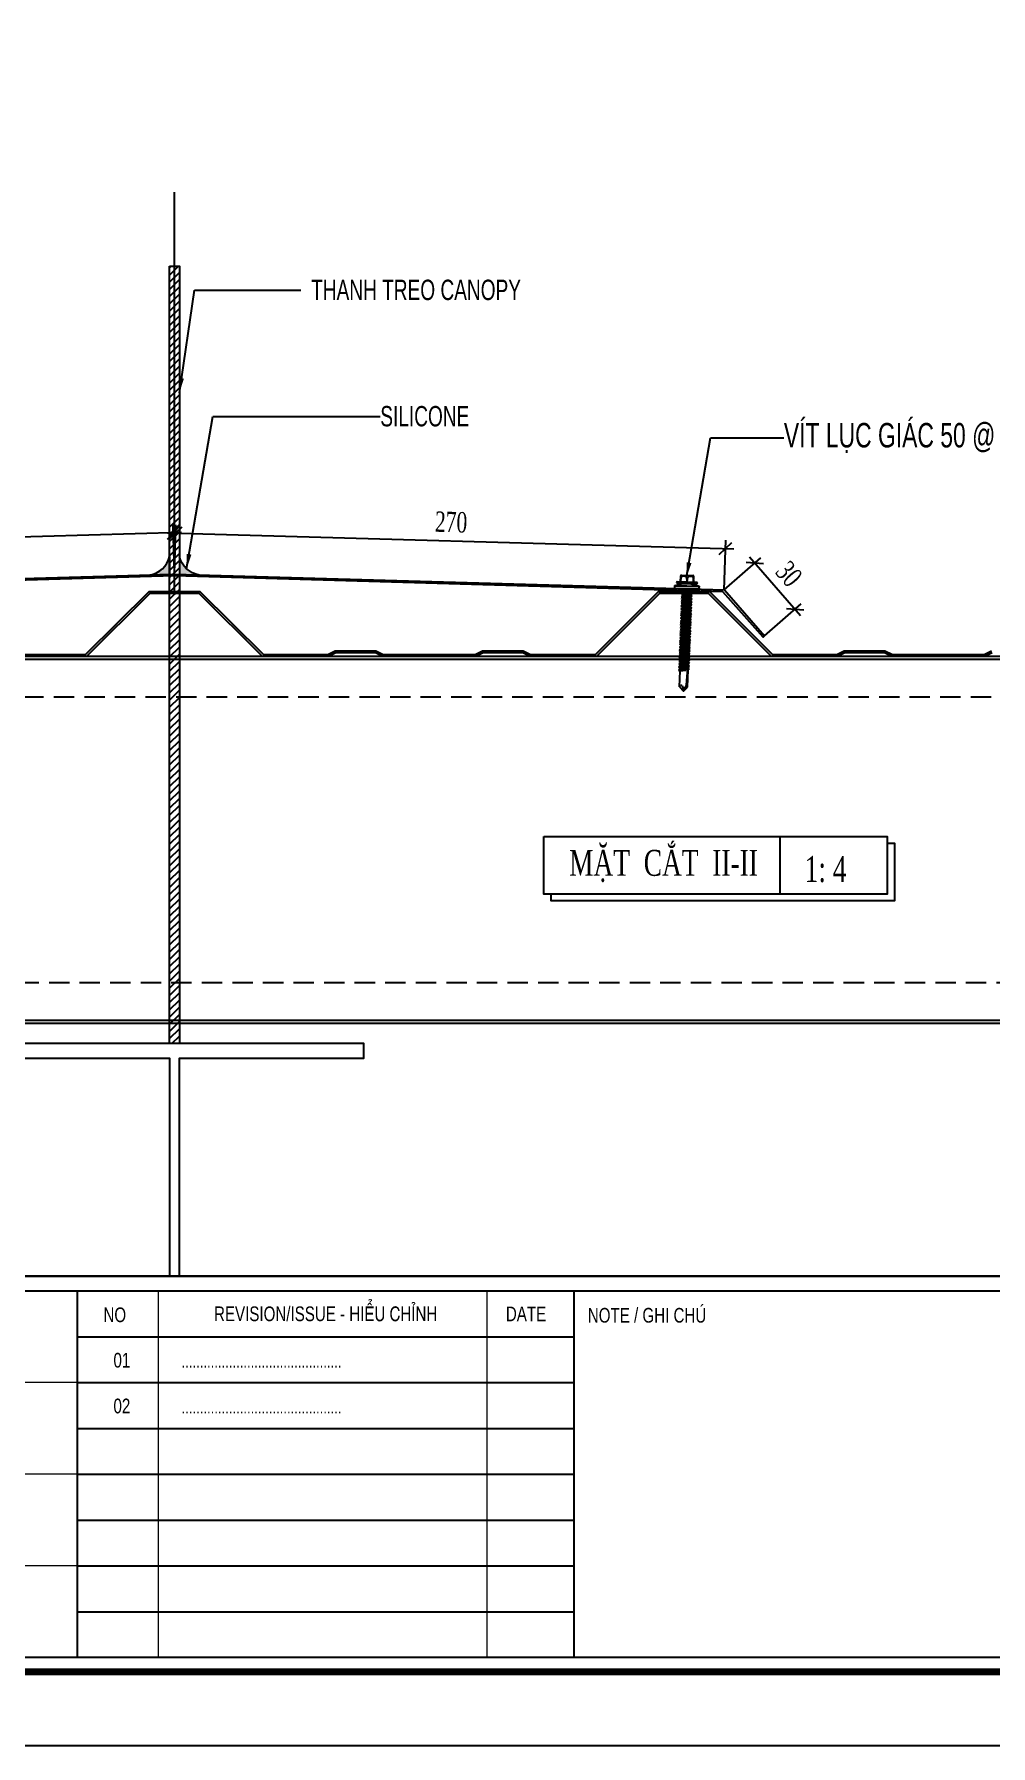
# Model space of a CAD drawing. Header units: inches. Extents: x 315041 to 662841, y -45540 to -35018.
# Drawn here: x 332860 to 332977.3, y -37638.9 to -37428.9 of the extents above; entities that cross this region are included whole.
import ezdxf
from ezdxf.enums import TextEntityAlignment as Align

# ---------------------------------------------------------------- set-up
doc = ezdxf.new("R2010")
doc.units = ezdxf.units.IN
doc.header["$MEASUREMENT"] = 0
doc.linetypes.add('HIDDEN', pattern=[0.375, 0.25, -0.125])
for name, color, linetype in [('2', 2, 'Continuous'), ('251', 251, 'Continuous'), ('3', 3, 'Continuous'), ('7', 7, 'Continuous'), ('BAO KHUNG', 31, 'Continuous'), ('flashing', 6, 'Continuous'), ('STRUCTURE', 1, 'Continuous')]:
    doc.layers.add(name, color=color, linetype=linetype)
doc.layers.add('Cover text', color=7, linetype='Continuous', true_color=0x52370f)
doc.layers.add('S-Hatch', color=8, linetype='Continuous', lineweight=9)
doc.styles.add('ST1', font='times.ttf', dxfattribs={"width": 0.7})
doc.styles.add('ST1H', font='vnshxh.shx', dxfattribs={"width": 0.7})
doc.styles.get("Standard").update_dxf_attribs({"font": 'VHARIALN.TTF'})
doc.styles.add('style2', font='VHAVANI.TTF')
doc.dimstyles.new('3', dxfattribs={"dimtxt": 3.5, "dimasz": 1.8, "dimexe": 1, "dimexo": 0, "dimgap": 1, "dimtad": 1, "dimdec": 0, "dimlfac": 3, "dimzin": 0, "dimdsep": 46, "dimtxsty": 'ST1H', "dimblk": 'OBLIQUE', "dimcen": 1, "dimdle": 1, "dimclrd": 8, "dimclre": 8, "dimclrt": 3, "dimadec": 0, "dimazin": 0, "dimtfac": 1, "dimtdec": 0, "dimtix": 1, "dimtofl": 0, "dimtmove": 1, "dimatfit": 3, "dimfxl": 0.18, "dimtolj": 1, "dimtzin": 0, "dimlwd": -1, "dimlwe": -1, "dimarcsym": 1})
doc.dimstyles.new('4', dxfattribs={"dimtxt": 2.5, "dimasz": 1.5, "dimexe": 1, "dimexo": 0, "dimgap": 1, "dimtad": 1, "dimdec": 0, "dimlfac": 4, "dimzin": 0, "dimdsep": 46, "dimtxsty": 'ST1', "dimblk": 'OBLIQUE', "dimcen": 1, "dimdle": 1, "dimclrd": 8, "dimclre": 8, "dimclrt": 3, "dimadec": 0, "dimazin": 0, "dimtfac": 1, "dimtdec": 0, "dimtix": 1, "dimtmove": 0, "dimatfit": 3, "dimfxl": 0.18, "dimtfill": 1, "dimtolj": 1, "dimtzin": 0, "dimlwd": -1, "dimlwe": -1, "dimarcsym": 1})

# ---------------------------------------------------------------- blocks, each defined once
blk = doc.blocks.new('A$C75D82031')
at = {"layer": '2', "color": 157, "linetype": 'Continuous'}
blk.add_lwpolyline([(0, 420), (594, 420), (594, 0), (0, 0)], close=True, dxfattribs=at)
at = {"layer": '251', "linetype": 'Continuous'}
for p, q in [((285.8, 50.19), (346.77, 50.19)), ((285.8, 44.56), (346.77, 44.56)), ((285.8, 38.94), (346.77, 38.94)), ((285.8, 33.31), (346.77, 33.31)), ((285.8, 27.69), (346.77, 27.69)), ((285.8, 22.06), (346.77, 22.06)), ((285.8, 16.44), (346.77, 16.44))]:
    blk.add_line(p, q, dxfattribs=at)
at = {"layer": '7', "color": 147, "linetype": 'Continuous'}
blk.add_lwpolyline([(12.33, 57.61), (581.67, 57.61), (581.67, 409.19), (12.33, 409.19)], close=True, dxfattribs=at)
at = {"layer": 'BAO KHUNG', "color": 7}
blk.add_line((346.77, 10.81), (346.77, 55.81), dxfattribs=at)
at = {"layer": 'BAO KHUNG', "color": 167, "linetype": 'Continuous', "const_width": 0.871}
blk.add_lwpolyline([(10.59, 9.07), (583.41, 9.07), (583.41, 410.93), (10.59, 410.93)], close=True, dxfattribs=at)
at = {"layer": 'BAO KHUNG', "color": 7}
for points in [[(144.95, 55.81), (285.8, 55.81), (285.8, 10.81), (144.95, 10.81)], [(211.89, 55.81), (474.14, 55.81), (474.14, 10.81), (211.89, 10.81)]]:
    blk.add_lwpolyline(points, close=True, dxfattribs=at)
at = {"layer": 'S-Hatch'}
for p, q in [((295.73, 55.81), (295.73, 10.81)), ((336.07, 55.81), (336.07, 10.81)), ((285.8, 44.56), (213.95, 44.56)), ((285.8, 33.31), (213.95, 33.31)), ((285.8, 22.06), (213.95, 22.06))]:
    blk.add_line(p, q, dxfattribs=at)
at = {"layer": 'BAO KHUNG', "color": 7, "linetype": 'Continuous', "width": 0.9}
for s, p in [('REVISION/ISSUE - HIÓU CHØNH', (316.27, 53)), ('NO', (290.4, 52.88)), ('DATE', (340.86, 52.99)), ('01', (291.27, 47.31)), ('02', (291.27, 41.69))]:
    blk.add_text(s, height=1.8, dxfattribs=at).set_placement(p, align=Align.MIDDLE_CENTER)
blk.add_text('NOTE / GHI CHÚ', height=1.8, dxfattribs=at).set_placement((348.44, 51.92))
at = {"layer": 'Cover text', "linetype": 'Continuous', "style": 'style2', "width": 0.8}
for p in [(298.6, 46.4), (298.6, 40.78)]:
    blk.add_text('............................................', height=1.5, dxfattribs=at).set_placement(p)
blk = doc.blocks.new('A$C26A6701F')
at = {"layer": 'STRUCTURE', "color": 1, "linetype": 'Continuous'}
for p, q in [((0, 17.21), (1.33, 17.54)), ((0, 17.08), (0, 17.21)), ((0, 17.21), (4, 17.21)), ((4, 17.08), (0, 17.08)), ((0.4, 17.84), (3.6, 17.84)), ((0.4, 17.57), (1.2, 17.57)), ((0.93, 17.84), (0.93, 18.77)), ((0.97, 17.84), (1.03, 18.61)), ((1.07, 18.91), (2.93, 18.91)), ((1.2, 17.57), (2.8, 17.57)), ((1.33, 17.54), (1.33, 17.57)), ((1.33, 17.54), (2.67, 17.54)), ((1.91, 18.61), (1.97, 17.84)), ((2.04, 17.84), (2.1, 18.61)), ((2.67, 17.54), (2.67, 17.57)), ((2.67, 17.54), (4, 17.21)), ((2.8, 17.57), (3.6, 17.57)), ((2.97, 18.61), (3.04, 17.84)), ((3.07, 17.84), (3.07, 18.77)), ((4, 17.21), (4, 17.08)), ((3.94, 16.71), (0.06, 16.71)), ((1.12, 14.3), (2.9, 14.57)), ((1.39, 14.5), (1.12, 14.3)), ((1.12, 14.3), (1.38, 14.19)), ((1.12, 13.82), (2.9, 14.1)), ((1.39, 14.03), (1.12, 13.82)), ((1.13, 15.25), (2.9, 15.52)), ((1.39, 15.45), (1.13, 15.25)), ((1.13, 15.25), (1.39, 15.14)), ((1.13, 14.77), (2.9, 15.05)), ((1.39, 14.98), (1.13, 14.77)), ((1.13, 14.77), (1.39, 14.66)), ((1.19, 16.71), (1.14, 16.67)), ((1.14, 16.67), (1.4, 16.71)), ((1.14, 16.67), (1.4, 16.56)), ((1.14, 16.2), (2.91, 16.47)), ((1.4, 16.4), (1.14, 16.2)), ((1.14, 16.2), (1.39, 16.09)), ((1.14, 15.72), (2.91, 16)), ((1.4, 15.93), (1.14, 15.72)), ((1.14, 15.72), (1.39, 15.61)), ((1.38, 14.19), (2.72, 14.38)), ((1.38, 14.03), (1.38, 14.19)), ((1.39, 16.09), (2.73, 16.28)), ((1.39, 15.93), (1.39, 16.09)), ((1.39, 15.61), (2.73, 15.81)), ((2.7, 15.64), (1.39, 15.45)), ((1.39, 15.45), (1.39, 15.61)), ((1.39, 15.14), (2.73, 15.33)), ((2.7, 15.16), (1.39, 14.98)), ((1.39, 14.98), (1.39, 15.14)), ((1.39, 14.66), (2.73, 14.86)), ((2.7, 14.69), (1.39, 14.5)), ((1.39, 14.5), (1.39, 14.67)), ((2.7, 14.21), (1.39, 14.03)), ((1.4, 16.56), (2.42, 16.71)), ((2.71, 16.59), (1.4, 16.4)), ((1.4, 16.4), (1.4, 16.56)), ((2.71, 16.11), (1.4, 15.93)), ((2.7, 15.64), (2.7, 15.8)), ((2.7, 15.64), (2.9, 15.52)), ((2.7, 15.16), (2.7, 15.33)), ((2.7, 15.16), (2.9, 15.05)), ((2.7, 14.69), (2.7, 14.85)), ((2.7, 14.69), (2.9, 14.57)), ((2.7, 14.21), (2.7, 14.38)), ((2.7, 14.21), (2.9, 14.1)), ((2.71, 16.59), (2.71, 16.71)), ((2.71, 16.59), (2.91, 16.47)), ((2.71, 16.11), (2.71, 16.28)), ((2.71, 16.11), (2.91, 16)), ((2.72, 14.38), (2.9, 14.57)), ((2.72, 13.91), (2.9, 14.1)), ((2.73, 16.28), (2.91, 16.47)), ((2.73, 15.81), (2.91, 16)), ((2.73, 15.33), (2.9, 15.52)), ((2.73, 14.86), (2.9, 15.05)), ((1.09, 10.98), (2.86, 11.25)), ((1.1, 11.93), (2.88, 12.2)), ((1.36, 12.13), (1.1, 11.93)), ((1.1, 11.93), (1.36, 11.82)), ((1.1, 11.45), (2.87, 11.73)), ((1.36, 11.66), (1.1, 11.45)), ((1.1, 11.45), (1.36, 11.34)), ((1.11, 12.88), (2.89, 13.15)), ((1.38, 13.08), (1.11, 12.88)), ((1.11, 12.88), (1.37, 12.77)), ((1.11, 12.4), (2.88, 12.68)), ((1.37, 12.61), (1.11, 12.4)), ((1.11, 12.4), (1.37, 12.29)), ((1.12, 13.82), (1.38, 13.72)), ((1.12, 13.35), (2.89, 13.63)), ((1.38, 13.56), (1.12, 13.35)), ((1.12, 13.35), (1.38, 13.24)), ((2.66, 11.37), (1.35, 11.18)), ((1.35, 11.18), (1.36, 11.34)), ((2.68, 12.32), (1.36, 12.13)), ((1.36, 11.82), (2.7, 12.01)), ((2.67, 11.84), (1.36, 11.66)), ((1.36, 11.66), (1.36, 11.82)), ((1.36, 11.34), (2.7, 11.54)), ((1.37, 12.77), (2.71, 12.96)), ((2.68, 12.79), (1.37, 12.61)), ((1.37, 12.61), (1.37, 12.77)), ((1.37, 12.29), (2.71, 12.49)), ((1.37, 12.13), (1.37, 12.29)), ((1.38, 13.72), (2.72, 13.91)), ((2.69, 13.74), (1.38, 13.56)), ((1.38, 13.56), (1.38, 13.72)), ((1.38, 13.24), (2.72, 13.44)), ((2.69, 13.27), (1.38, 13.08)), ((1.38, 13.24), (1.38, 13.08)), ((2.66, 11.37), (2.67, 11.53)), ((2.66, 11.37), (2.86, 11.25)), ((2.67, 11.84), (2.67, 12.01)), ((2.67, 11.84), (2.87, 11.73)), ((2.68, 12.79), (2.68, 12.96)), ((2.68, 12.79), (2.88, 12.68)), ((2.68, 12.32), (2.68, 12.48)), ((2.68, 12.32), (2.88, 12.2)), ((2.69, 13.74), (2.69, 13.91)), ((2.69, 13.74), (2.89, 13.63)), ((2.69, 13.43), (2.69, 13.27)), ((2.69, 13.27), (2.89, 13.15)), ((2.69, 11.06), (2.86, 11.25)), ((2.7, 12.01), (2.88, 12.2)), ((2.7, 11.54), (2.87, 11.73)), ((2.71, 12.96), (2.89, 13.15)), ((2.71, 12.49), (2.88, 12.68)), ((2.72, 13.44), (2.89, 13.63)), ((1.06, 8.13), (2.84, 8.41)), ((1.07, 8.6), (2.84, 8.88)), ((1.33, 8.81), (1.07, 8.6)), ((1.07, 8.6), (1.33, 8.5)), ((1.08, 9.55), (2.86, 9.83)), ((1.34, 9.76), (1.08, 9.55)), ((1.08, 9.55), (1.34, 9.45)), ((1.08, 9.08), (2.85, 9.36)), ((1.34, 9.29), (1.08, 9.08)), ((1.08, 9.08), (1.34, 8.97)), ((1.35, 11.18), (1.09, 10.98)), ((1.09, 10.98), (1.35, 10.87)), ((1.09, 10.5), (2.86, 10.78)), ((1.35, 10.71), (1.09, 10.5)), ((1.09, 10.5), (1.35, 10.39)), ((1.09, 10.03), (2.86, 10.3)), ((1.35, 10.23), (1.09, 10.03)), ((1.09, 10.03), (1.34, 9.92)), ((2.64, 9), (1.33, 8.81)), ((1.33, 8.81), (1.34, 8.97)), ((1.33, 8.5), (2.67, 8.69)), ((2.64, 8.52), (1.33, 8.34)), ((1.33, 8.34), (1.33, 8.5)), ((1.34, 9.92), (2.68, 10.11)), ((2.65, 9.95), (1.34, 9.76)), ((1.34, 9.92), (1.34, 9.76)), ((1.34, 9.45), (2.68, 9.64)), ((2.65, 9.47), (1.34, 9.29)), ((1.34, 9.29), (1.34, 9.45)), ((1.34, 8.97), (2.67, 9.17)), ((1.35, 10.87), (2.69, 11.06)), ((2.66, 10.89), (1.35, 10.71)), ((1.35, 10.71), (1.35, 10.87)), ((1.35, 10.39), (2.69, 10.59)), ((2.66, 10.42), (1.35, 10.23)), ((1.35, 10.23), (1.35, 10.39)), ((2.64, 9), (2.64, 9.16)), ((2.64, 9), (2.84, 8.88)), ((2.64, 8.52), (2.64, 8.69)), ((2.64, 8.52), (2.84, 8.41)), ((2.65, 10.1), (2.65, 9.95)), ((2.65, 9.95), (2.86, 9.83)), ((2.65, 9.47), (2.65, 9.64)), ((2.65, 9.47), (2.85, 9.36)), ((2.66, 10.89), (2.67, 11.06)), ((2.66, 10.89), (2.86, 10.78)), ((2.66, 10.42), (2.66, 10.58)), ((2.66, 10.42), (2.86, 10.3)), ((2.66, 8.22), (2.84, 8.41)), ((2.67, 9.17), (2.85, 9.36)), ((2.67, 8.69), (2.84, 8.88)), ((2.68, 10.11), (2.86, 10.3)), ((2.68, 9.64), (2.86, 9.83)), ((2.69, 10.59), (2.86, 10.78)), ((1.04, 5.76), (2.81, 6.03)), ((1.3, 5.96), (1.04, 5.76)), ((1.04, 5.76), (1.3, 5.65)), ((1.05, 6.71), (2.83, 6.98)), ((1.31, 6.91), (1.05, 6.71)), ((1.05, 6.71), (1.31, 6.6)), ((1.05, 6.23), (2.82, 6.51)), ((1.31, 6.44), (1.05, 6.23)), ((1.05, 6.23), (1.31, 6.12)), ((1.33, 8.34), (1.06, 8.13)), ((1.06, 8.13), (1.32, 8.02)), ((1.06, 7.65), (2.83, 7.93)), ((1.32, 7.86), (1.06, 7.65)), ((1.06, 7.65), (1.32, 7.55)), ((1.06, 7.18), (2.83, 7.46)), ((1.32, 7.39), (1.06, 7.18)), ((1.06, 7.18), (1.32, 7.07)), ((2.61, 6.15), (1.3, 5.96)), ((1.3, 5.96), (1.31, 6.12)), ((1.3, 5.65), (2.64, 5.84)), ((2.61, 5.67), (1.3, 5.49)), ((1.3, 5.49), (1.3, 5.65)), ((2.63, 7.1), (1.31, 6.91)), ((1.31, 6.6), (2.65, 6.79)), ((2.62, 6.62), (1.31, 6.44)), ((1.31, 6.44), (1.31, 6.6)), ((1.31, 6.12), (2.64, 6.32)), ((1.32, 8.02), (2.66, 8.22)), ((2.63, 8.05), (1.32, 7.86)), ((1.32, 7.86), (1.32, 8.02)), ((1.32, 7.55), (2.66, 7.74)), ((2.63, 7.57), (1.32, 7.39)), ((1.32, 7.39), (1.32, 7.55)), ((1.32, 7.07), (2.66, 7.27)), ((1.32, 6.91), (1.32, 7.07)), ((2.61, 6.15), (2.62, 6.31)), ((2.61, 6.15), (2.81, 6.03)), ((2.61, 5.67), (2.61, 5.84)), ((2.61, 5.67), (2.81, 5.56)), ((2.62, 6.62), (2.62, 6.79)), ((2.62, 6.62), (2.82, 6.51)), ((2.63, 8.05), (2.63, 8.21)), ((2.63, 8.05), (2.83, 7.93)), ((2.63, 7.57), (2.63, 7.74)), ((2.63, 7.57), (2.83, 7.46)), ((2.63, 7.1), (2.63, 7.26)), ((2.63, 7.1), (2.83, 6.98)), ((2.64, 6.32), (2.82, 6.51)), ((2.64, 5.84), (2.81, 6.03)), ((2.65, 6.79), (2.83, 6.98)), ((2.66, 7.74), (2.83, 7.93)), ((2.66, 7.27), (2.83, 7.46)), ((1.02, 3.86), (2.8, 4.14)), ((1.28, 4.07), (1.02, 3.86)), ((1.02, 3.86), (1.28, 3.75)), ((1.28, 3.59), (1.02, 3.38)), ((1.02, 3.38), (2.31, 3.59)), ((1.02, 3.38), (1.28, 3.28)), ((1.03, 4.81), (2.81, 5.09)), ((1.29, 5.02), (1.03, 4.81)), ((1.03, 4.81), (1.29, 4.7)), ((1.03, 4.33), (2.8, 4.61)), ((1.29, 4.54), (1.03, 4.33)), ((1.03, 4.33), (1.28, 4.23)), ((1.04, 5.28), (2.81, 5.56)), ((1.3, 5.49), (1.04, 5.28)), ((1.04, 5.28), (1.29, 5.17)), ((1.27, 0.62), (1.28, 3.28)), ((1.28, 4.23), (2.62, 4.42)), ((2.62, 4.25), (1.28, 4.07)), ((1.28, 4.07), (1.28, 4.23)), ((1.28, 3.75), (2.62, 3.95)), ((1.28, 3.59), (1.28, 3.75)), ((2.35, 3.74), (1.28, 3.59)), ((1.28, 3.28), (2.21, 3.41)), ((1.29, 5.17), (2.63, 5.37)), ((2.6, 5.2), (1.29, 5.02)), ((1.29, 5.01), (1.29, 5.17)), ((1.29, 4.7), (2.63, 4.9)), ((2.6, 4.72), (1.29, 4.54)), ((1.29, 4.54), (1.29, 4.7)), ((2.38, 0.96), (2.56, 3.71)), ((2.62, 3.78), (2.52, 3.77)), ((2.52, 3.46), (2.61, 3.47)), ((2.54, 3.62), (2.79, 3.66)), ((2.6, 5.2), (2.61, 5.36)), ((2.6, 5.2), (2.81, 5.09)), ((2.6, 4.72), (2.6, 4.89)), ((2.6, 4.72), (2.8, 4.61)), ((2.6, 0.61), (2.61, 3.47)), ((2.61, 3.47), (2.79, 3.66)), ((2.62, 4.42), (2.8, 4.61)), ((2.62, 4.25), (2.62, 4.41)), ((2.8, 4.14), (2.62, 4.25)), ((2.62, 3.95), (2.8, 4.14)), ((2.62, 3.78), (2.62, 3.95)), ((2.79, 3.66), (2.62, 3.78)), ((2.63, 5.37), (2.81, 5.56)), ((2.63, 4.9), (2.81, 5.09)), ((1.27, 0.62), (1.41, 0.81)), ((1.27, 0.62), (1.88, 0.02)), ((1.67, 0.81), (1.98, 0.02)), ((1.96, 0.08), (2.26, 0.64)), ((1.98, 0.02), (2.6, 0.61))]:
    blk.add_line(p, q, dxfattribs=at)
for centre, major_axis, ratio, start_param, end_param in [((-1.11, 16.72), (-0.822, 0.822), 1, 3.915086, 4.236522), ((0.42, 17.71), (0.0956, 0.0956), 1, 0.954633, 3.757756), ((1.07, 18.77), (-0.0943, 0.0943), 1, -0.785398, 0.785398), ((1.47, 18.04), (0.508, 0.508), 1, 0.131933, 1.438864), ((2.54, 18.04), (0.508, 0.508), 1, 0.131933, 1.438864), ((2.93, 18.77), (-0.0943, 0.0943), 1, 3.926991, 5.497787), ((3.55, 17.71), (-0.1, 0.1), 1, 2.701137, 5.152845), ((5.1, 16.72), (-1.15, 0.17), 0.90746, -0.177273, 0.177273), ((1.82, 3.74), (0.363, 0.363), 1, 4.808661, 5.407478), ((2.44, 3.68), (0.0836, 0.0836), 1, 5.766736, 8.502032), ((1.54, 0.72), (0.111, 0.111), 1, 6.085329, 8.011019), ((1.93, 0.09), (0.0625, 0.0625), 1, 3.247504, 4.535451), ((1.79, 0.99), (0.416, 0.416), 1, 4.859665, 5.449971)]:
    blk.add_ellipse(centre, major_axis=major_axis, ratio=ratio, start_param=start_param, end_param=end_param, dxfattribs=at)
blk = doc.blocks.new('_Oblique')
at = {"color": 0, "linetype": 'ByBlock', "lineweight": -2}
blk.add_line((-0.5, -0.5), (0.5, 0.5), dxfattribs=at)
blk = doc.blocks.new('*D580')
at = {"color": 8, "linetype": 'Continuous', "transparency": 16777216}
for p, q in [((332877.17, -37495.19), (332877, -37489.1)), ((332878.03, -37490.07), (332808.56, -37492.02)), ((332809.71, -37497.09), (332809.53, -37491))]:
    blk.add_line(p, q, dxfattribs=at)
at = {"layer": 'Defpoints', "color": 0, "transparency": 16777216}
for p in [(332809.56, -37492), (332877.17, -37495.19), (332809.71, -37497.09)]:
    blk.add_point(p, dxfattribs=at)
at = {"color": 8, "transparency": 16777216, "xscale": 1.5, "yscale": 1.5, "zscale": 1.5}
for p, rotation in [((332809.56, -37492), 181.6139405482526), ((332877.03, -37490.1), 1.613940548252577)]:
    blk.add_blockref('_Oblique', p, dxfattribs=dict(at, rotation=rotation))
at = {"color": 3, "transparency": 16777216, "insert": (332843.23, -37488.77), "char_height": 2.5, "attachment_point": 5, "rotation": 1.6139, "style": 'ST1', "bg_fill": 3, "box_fill_scale": 1.25, "bg_fill_color": 256, "bg_fill_true_color": 13158600, "bg_fill_transparency": 11351452}
blk.add_mtext('\\A1;270', dxfattribs=at)
blk = doc.blocks.new('*D577')
at = {"color": 8, "linetype": 'Continuous', "transparency": 16777216}
for p, q in [((332944.63, -37497.09), (332949.13, -37493.16)), ((332947.72, -37493.06), (332953.99, -37500.23)), ((332949.58, -37502.75), (332954.08, -37498.81))]:
    blk.add_line(p, q, dxfattribs=at)
at = {"layer": 'Defpoints', "color": 0, "transparency": 16777216}
for p in [(332944.63, -37497.09), (332953.33, -37499.47), (332949.58, -37502.75)]:
    blk.add_point(p, dxfattribs=at)
at = {"color": 8, "transparency": 16777216, "xscale": 1.5, "yscale": 1.5, "zscale": 1.5}
for p, rotation in [((332948.38, -37493.82), 131.1719490839702), ((332953.33, -37499.47), 311.1719490839702)]:
    blk.add_blockref('_Oblique', p, dxfattribs=dict(at, rotation=rotation))
at = {"color": 3, "transparency": 16777216, "insert": (332952.56, -37495.15), "char_height": 2.5, "attachment_point": 5, "rotation": 311.1719, "style": 'ST1', "bg_fill": 3, "box_fill_scale": 1.25, "bg_fill_color": 256, "bg_fill_true_color": 13158600, "bg_fill_transparency": 14884736}
blk.add_mtext('\\A1;30', dxfattribs=at)
blk = doc.blocks.new('*D578')
at = {"color": 8, "linetype": 'Continuous', "transparency": 16777216}
for p, q in [((332877.17, -37495.19), (332877.34, -37489.12)), ((332876.31, -37490.09), (332945.78, -37492.05)), ((332944.63, -37497.09), (332944.81, -37491.02))]:
    blk.add_line(p, q, dxfattribs=at)
at = {"layer": 'Defpoints', "color": 0, "transparency": 16777216}
for p in [(332944.78, -37492.02), (332877.17, -37495.19), (332944.63, -37497.09)]:
    blk.add_point(p, dxfattribs=at)
at = {"color": 8, "transparency": 16777216, "xscale": 1.5, "yscale": 1.5, "zscale": 1.5}
for p, rotation in [((332877.31, -37490.12), 178.3860594517474), ((332944.78, -37492.02), 358.3860594517474)]:
    blk.add_blockref('_Oblique', p, dxfattribs=dict(at, rotation=rotation))
at = {"color": 3, "transparency": 16777216, "insert": (332911.11, -37488.79), "char_height": 2.5, "attachment_point": 5, "rotation": 358.3861, "style": 'ST1', "bg_fill": 3, "box_fill_scale": 1.25, "bg_fill_color": 256, "bg_fill_true_color": 13158600, "bg_fill_transparency": 15287452}
blk.add_mtext('\\A1;270', dxfattribs=at)

msp = doc.modelspace()

# ---------------------------------------------------------------- hatches: boundary and pattern name
at = {"layer": '2'}
h = msp.add_hatch(dxfattribs=at)
h.set_pattern_fill('ANSI31', color=256, scale=5, style=0)
h.set_pattern_definition([(45, (6677.70007, 466.4137), (-0.4419417382, 0.4419417382), [])])
h.paths.add_polyline_path([(332876.5695, -37457.3832), (332877.7695, -37457.3832), (332877.7695, -37552.7681), (332876.5695, -37552.7681)])

# ---------------------------------------------------------------- linework, layer by layer
msp.add_line((332951.4473, -37527.346), (332951.4473, -37534.42))
at = {"color": 8}
msp.add_lwpolyline([(332591.7734, -37405.5242), (333161.1113, -37405.5242), (333161.1113, -37581.3141), (332591.7734, -37581.3141)], close=True, dxfattribs=at)
at = {"color": 3, "ltscale": 15}
for points in [[(332977.4893, -37504.8188), (332976.5833, -37505.2681), (332965.1906, -37505.2681), (332964.2847, -37504.8188), (332959.4097, -37504.8188), (332958.5037, -37505.2681), (332950.4404, -37505.2681), (332942.71, -37497.5303), (332936.6673, -37497.5303), (332928.9369, -37505.2681), (332920.8095, -37505.2681), (332919.9035, -37504.8188), (332915.0286, -37504.8188), (332914.1226, -37505.2681), (332902.7299, -37505.2681), (332901.824, -37504.8188), (332896.949, -37504.8188), (332896.043, -37505.2681), (332887.9802, -37505.2681), (332880.1914, -37497.5303), (332874.1475, -37497.5303), (332866.3587, -37505.2681), (332858.2318, -37505.2681)], [(332858.2904, -37505.0181), (332866.2556, -37505.0181), (332874.0445, -37497.2803), (332880.2945, -37497.2803), (332888.0833, -37505.0181), (332895.9844, -37505.0181), (332896.8904, -37504.5688), (332901.8825, -37504.5688), (332902.7885, -37505.0181), (332914.064, -37505.0181), (332914.97, -37504.5688), (332919.9621, -37504.5688), (332920.8681, -37505.0181), (332928.8333, -37505.0181), (332936.5636, -37497.2803), (332942.8136, -37497.2803), (332950.544, -37505.0181), (332958.4451, -37505.0181), (332959.3511, -37504.5688), (332964.3433, -37504.5688), (332965.2492, -37505.0181), (332976.5247, -37505.0181), (332977.4307, -37504.5688)]]:
    msp.add_lwpolyline(points, dxfattribs=at)
at = {"color": 94}
msp.add_lwpolyline([(332591.7734, -37550.2681), (333161.1113, -37550.2681), (333161.1113, -37505.2681), (332591.7734, -37505.2681)], close=True, dxfattribs=at)
for points in [[(333161.1113, -37505.6431), (332591.7734, -37505.6431)], [(332591.7734, -37549.8931), (333161.1113, -37549.8931)]]:
    msp.add_lwpolyline(points, dxfattribs=at)
at = {"color": 94, "linetype": 'HIDDEN', "ltscale": 10}
for points in [[(333161.1113, -37510.2681), (332591.7734, -37510.2681)], [(332591.7734, -37545.2681), (333161.1113, -37545.2681)]]:
    msp.add_lwpolyline(points, dxfattribs=at)
msp.add_lwpolyline([(332922.4971, -37527.346), (332964.6162, -37527.346), (332964.6162, -37534.42), (332922.4971, -37534.42)], close=True)
at = {"layer": '2'}
msp.add_lwpolyline([(332876.5695, -37457.3832), (332877.7695, -37457.3832), (332877.7695, -37552.7681), (332876.5695, -37552.7681)], close=True, dxfattribs=at)
msp.add_lwpolyline([(332877.7695, -37581.3141), (332877.7695, -37554.5681), (332900.4195, -37554.5681), (332900.4195, -37552.7681), (332853.9195, -37552.7681), (332853.9195, -37554.5681), (332876.5695, -37554.5681), (332876.5695, -37581.3141)], dxfattribs=at)

# ---------------------------------------------------------------- block references
at = {"color": 1}
msp.add_blockref('A$C75D82031', (332579.4423, -37638.9242), dxfattribs=at)
at = {"color": 9, "linetype": 'Continuous', "extrusion": (-1.52348e-10, -5.24717e-09, 1), "xscale": 0.7499999999985356, "yscale": 0.75, "zscale": 0.75, "rotation": 358.3369215983088}
msp.add_blockref('A$C26A6701F', (332938.1701, -37509.447, 0.0001), dxfattribs=at)

# ---------------------------------------------------------------- leaders
at = {"color": 9}
msp.add_leader([(332877.7695, -37472.9196), (332879.6104, -37460.3069), (332893.938, -37460.3069)], dimstyle='3', override={"dimgap": 1, "dimtad": 0}, dxfattribs=at)

# ---------------------------------------------------------------- next in the draw order: texts
at = {"color": 3, "linetype": 'Continuous', "insert": (332954.4921, -37531.3831), "char_height": 3.18182, "attachment_point": 4, "style": 'ST1', "bg_fill": 3, "box_fill_scale": 1.25, "bg_fill_color": 256, "bg_fill_true_color": 13158600, "bg_fill_transparency": 3139400}
msp.add_mtext('\\A1;1: 4', dxfattribs=at)
at = {"layer": '3', "attachment_point": 4, "style": 'ST1H', "bg_fill": 2}
for s, insert, char_height in [('\\A1;THANH TREO CANOPY ', (332893.938, -37460.3069), 2.5), ('\\A1;silicone', (332902.4191, -37475.8081), 2.5), ('\\A1;VÝT LôC GI¸C 50 @ 250 MM', (332951.9381, -37478.4546, 0), 3)]:
    msp.add_mtext(s, dxfattribs=dict(at, insert=insert, char_height=char_height))

# ---------------------------------------------------------------- next in the draw order: dimensions: what is measured, and where the dimension line sits
at = {"color": 8}
dim = msp.add_aligned_dim(p1=(332877.1695, -37495.192), p2=(332809.7051, -37497.0929), distance=-5.0988, dimstyle='4', dxfattribs=at)
dim.commit()
dim.dimension.update_dxf_attribs({"geometry": '*D580', "text_midpoint": (332843.2296, -37488.7713)})

# ---------------------------------------------------------------- next in the draw order: linework, layer by layer
msp.add_lwpolyline([(332964.6162, -37528.1916), (332965.5144, -37528.1916), (332965.5144, -37535.2656), (332923.3952, -37535.2656), (332923.3952, -37534.42)])
at = {"layer": 'flashing'}
msp.add_lwpolyline([(332877.1695, -37495.3908), (332809.8935, -37497.3253), (332804.9594, -37502.904), (332804.7583, -37502.7491), (332809.7051, -37497.0929), (332877.1695, -37495.192), (332944.6339, -37497.0929), (332949.5807, -37502.7491), (332949.3795, -37502.904), (332944.4454, -37497.3253)], close=True, dxfattribs=at)

# ---------------------------------------------------------------- next in the draw order: texts
at = {"color": 3, "linetype": 'Continuous', "insert": (332925.586, -37530.9961), "char_height": 3.181818, "attachment_point": 4, "style": 'ST1', "bg_fill": 3, "box_fill_scale": 1.25, "bg_fill_color": 256, "bg_fill_true_color": 13158600, "bg_fill_transparency": 3139304}
msp.add_mtext('\\A1;MẶT  CẮT  II-II', dxfattribs=at)

# ---------------------------------------------------------------- next in the draw order: dimensions: what is measured, and where the dimension line sits
at = {"color": 8}
dim = msp.add_aligned_dim(p1=(332944.6339, -37497.0929), p2=(332949.5807, -37502.7491), distance=4.9774, dimstyle='4', dxfattribs=at)
dim.commit()
dim.dimension.update_dxf_attribs({"geometry": '*D577', "text_midpoint": (332952.5639, -37495.1488)})

# ---------------------------------------------------------------- next in the draw order: dimensions: what is measured, and where the dimension line sits
dim = msp.add_aligned_dim(p1=(332877.1695, -37495.192), p2=(332944.6339, -37497.0929), distance=5.0779, dimstyle='4', dxfattribs=at)
dim.commit()
dim.dimension.update_dxf_attribs({"geometry": '*D578', "text_midpoint": (332911.1088, -37488.7922)})

# ---------------------------------------------------------------- next in the draw order: hatches: boundary and pattern name
at = {"true_color": 0x2cc9bc}
h = msp.add_hatch(color=132, dxfattribs=at)
edge = h.paths.add_edge_path()
edge.add_line((332876.5695, -37493.0071), (332876.5695, -37495.2089))
edge.add_line((332876.5695, -37495.2089), (332874.1356, -37495.2775))
edge.add_arc((332873.5941, -37492.2572), 3.0684, 280.164491, 345.85426)
edge = h.paths.add_edge_path()
edge.add_line((332877.7695, -37493.0071), (332877.7695, -37495.2089))
edge.add_line((332877.7695, -37495.2089), (332880.2033, -37495.2775))
edge.add_arc((332880.7448, -37492.2572), 3.0684, 194.14574, 259.835509, ccw=False)

# ---------------------------------------------------------------- next in the draw order: linework, layer by layer
at = {"color": 8}
msp.add_line((332877.1695, -37497.5303), (332877.1695, -37448.3089), dxfattribs=at)
at = {"color": 132, "true_color": 0x2cc9bc}
for points in [[(332876.5695, -37493.0071), (332876.5695, -37495.2089), (332874.1356, -37495.2775, 0.29474167)], [(332877.7695, -37493.0071), (332877.7695, -37495.2089), (332880.2033, -37495.2775, -0.29474167)]]:
    msp.add_lwpolyline(points, format="xyb", close=True, dxfattribs=at)

# ---------------------------------------------------------------- next in the draw order: leaders
at = {"color": 9}
for points in [[(332878.6518, -37494.501), (332881.8714, -37475.8081), (332902.4191, -37475.8081)], [(332940.0054, -37495.5369, 0), (332942.9169, -37478.4546, 0), (332951.9381, -37478.4546, 0)]]:
    msp.add_leader(points, dimstyle='3', override={"dimgap": 1, "dimtad": 0}, dxfattribs=at)

doc.saveas('drawing.dxf')
